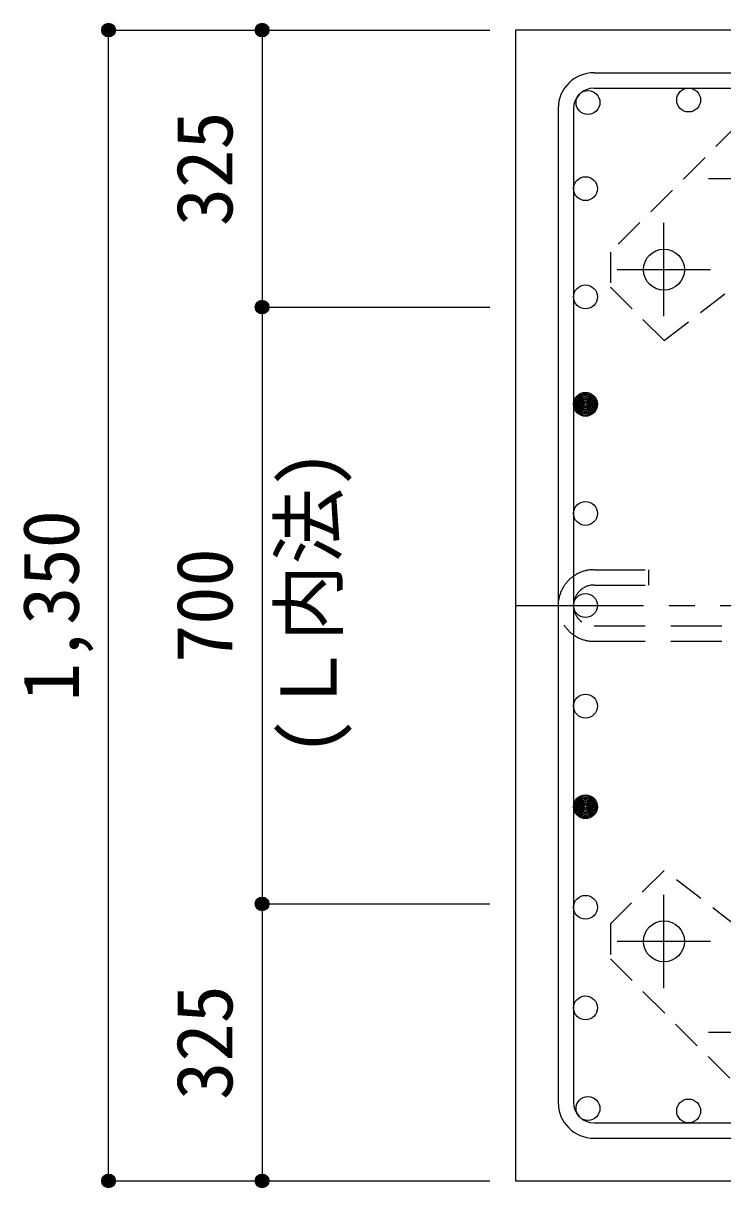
# Model space of a CAD drawing. Units: millimetres at full size, sheet at 1:30. Extents: x -5973 to 5954, y -4195 to 4201.
# Drawn here: x -700 to 120, y -2358 to -992 of the extents above; entities that cross this region are included whole.
import ezdxf
from ezdxf.enums import TextEntityAlignment as Align

# ---------------------------------------------------------------- set-up
doc = ezdxf.new("R2010")
doc.units = ezdxf.units.MM
doc.header["$LTSCALE"] = 30
doc.header["$PDMODE"] = 32
doc.header["$PDSIZE"] = 15
for name, pattern in [('CHAIN1', [8, 5, -1, 1, -1]), ('DASHED1', [1.8, 1.2, -0.6]), ('DASHED2', [3, 2, -1])]:
    doc.linetypes.add(name, pattern=pattern)
for name, color, linetype in [('0-1_躯体線', 2, 'Continuous'), ('0-2_アンカーボルト', 4, 'CHAIN1'), ('0-3_立上り筋', 4, 'Continuous'), ('0-4_フープ筋', 7, 'Continuous'), ('0-7_文字', 4, 'Continuous'), ('0-9_プレート', 4, 'DASHED1'), ('0-C', 7, 'DASHED2'), ('0-D_寸法', 4, 'Continuous')]:
    doc.layers.add(name, color=color, linetype=linetype)
doc.styles.add('ＭＳ ゴシック', font='')
doc.styles.get('ＭＳ ゴシック').set_extended_font_data('MS Gothic')

msp = doc.modelspace()

# ---------------------------------------------------------------- linework, layer by layer
at = {"layer": '0-1_躯体線'}
for p, q in [((1627.44, -999.89), (-122.56, -999.89)), ((-122.56, -999.89), (-122.56, -2349.89)), ((-122.56, -2349.89), (270.94, -2349.89))]:
    msp.add_line(p, q, dxfattribs=at)
at = {"layer": '0-2_アンカーボルト'}
for p, q in [((103.63, -1173.89), (213.13, -1173.89)), ((51.44, -1335.6), (51.44, -1226.1)), ((-3.37, -1280.89), (106.13, -1280.89)), ((51.44, -2123.7), (51.44, -2014.2)), ((106.14, -2068.89), (-3.36, -2068.89)), ((213.14, -2175.89), (103.64, -2175.89))]:
    msp.add_line(p, q, dxfattribs=at)
at = {"layer": '0-2_アンカーボルト', "color": 3, "linetype": 'Continuous'}
for centre in [(51.44, -1280.89), (51.44, -2068.89)]:
    msp.add_circle(centre, 24, dxfattribs=at)
at = {"layer": '0-3_立上り筋', "color": 3}
for centre in [(-37.63, -1084.82), (80.38, -1081.89), (-40.56, -1185.89), (-40.56, -1312.89), (-40.56, -1438.87), (-40.56, -1566.89), (-40.56, -1674.89), (-40.56, -1792.91), (-40.56, -1910.92), (-40.56, -2028.94), (-40.56, -2146.95), (-37.63, -2264.97), (80.38, -2267.89)]:
    msp.add_circle(centre, 14, dxfattribs=at)
at = {"layer": '0-3_立上り筋'}
for centre, radius in [((-40.56, -1438.87), 12.6), ((-40.56, -1438.87), 11.2), ((-40.56, -1438.87), 9.8), ((-40.56, -1438.87), 8.4), ((-40.56, -1438.87), 7), ((-40.56, -1438.87), 5.6), ((-40.56, -1438.87), 4.2), ((-40.56, -1438.87), 2.8), ((-40.56, -1438.87), 1.4), ((-40.56, -1910.92), 12.6), ((-40.56, -1910.92), 11.2), ((-40.56, -1910.92), 9.8), ((-40.56, -1910.92), 8.4), ((-40.56, -1910.92), 7), ((-40.56, -1910.92), 5.6), ((-40.56, -1910.92), 4.2), ((-40.56, -1910.92), 2.8), ((-40.56, -1910.92), 1.4)]:
    msp.add_circle(centre, radius, dxfattribs=at)
at = {"layer": '0-4_フープ筋'}
for p, q in [((-30.56, -1049.89), (1135.44, -1049.89)), ((-30.56, -1067.89), (1135.44, -1067.89)), ((-72.56, -1091.89), (-72.56, -2257.89)), ((-54.56, -1091.89), (-54.56, -2257.89)), ((-30.56, -2281.89), (1135.44, -2281.89)), ((-30.56, -2299.89), (1135.44, -2299.89))]:
    msp.add_line(p, q, dxfattribs=at)
for centre, radius, start, end in [((-30.56, -1091.89), 42, 90, 180), ((-30.56, -1091.89), 24, 90, 180), ((-30.56, -2257.89), 42, 180, 270), ((-30.56, -2257.89), 24, 180, 270)]:
    msp.add_arc(centre, radius, start, end, dxfattribs=at)
at = {"layer": '0-9_プレート'}
for p, q in [((-11.36, -1260.29), (-11.36, -1301.29)), ((-11.36, -1301.29), (51.54, -1364.2)), ((51.54, -1364.2), (137.44, -1298.1))]:
    msp.add_line(p, q, dxfattribs=at)
for points in [[(175.64, -1259.89), (241.74, -1174), (178.84, -1111.1), (137.84, -1111.1), (-11.36, -1260.29)], [(137.44, -2051.69), (51.54, -1985.59), (-11.36, -2048.5), (-11.36, -2089.5), (137.84, -2238.7)]]:
    msp.add_lwpolyline(points, dxfattribs=at)
at = {"layer": '0-C'}
for p, q in [((-30.56, -1632.89), (33.44, -1632.89)), ((33.44, -1632.89), (33.44, -1650.89)), ((-30.56, -1650.89), (33.44, -1650.89)), ((-30.56, -1698.89), (1135.44, -1698.89)), ((-30.56, -1716.89), (1135.44, -1716.89))]:
    msp.add_line(p, q, dxfattribs=at)
for radius in [42, 24]:
    msp.add_arc((-30.56, -1674.89), radius, 90, 270, dxfattribs=at)
at = {"layer": '0-D_寸法'}
for p, q in [((-599.6, -999.89), (-419.6, -999.89)), ((-599.6, -999.89), (-419.6, -999.89)), ((-599.6, -2349.89), (-599.6, -999.89)), ((-419.6, -999.89), (-419.6, -1324.89)), ((-419.6, -999.89), (-152.56, -999.89)), ((-419.6, -1324.89), (-152.56, -1324.89)), ((-419.6, -1324.89), (-419.6, -2024.89)), ((-419.6, -2024.89), (-152.56, -2024.89)), ((-419.6, -2024.89), (-419.6, -2349.89)), ((-599.6, -2349.89), (-419.6, -2349.89)), ((-419.6, -2349.89), (-152.56, -2349.89)), ((-419.6, -2349.89), (-152.56, -2349.89))]:
    msp.add_line(p, q, dxfattribs=at)
at = {"layer": '0-D_寸法', "linetype": 'CHAIN1'}
msp.add_line((-122.56, -1674.89), (1227.44, -1674.89), dxfattribs=at)
at = {"layer": '0-D_寸法'}
for centre, radius in [((-599.6, -999.89), 8), ((-599.6, -999.89), 7.2), ((-599.6, -999.89), 6.4), ((-599.6, -999.89), 5.6), ((-599.6, -999.89), 4.8), ((-599.6, -999.89), 4), ((-599.6, -999.89), 3.2), ((-419.6, -999.89), 8), ((-419.6, -999.89), 7.2), ((-419.6, -999.89), 6.4), ((-419.6, -999.89), 5.6), ((-419.6, -999.89), 4.8), ((-419.6, -999.89), 4), ((-419.6, -999.89), 3.2), ((-599.6, -999.89), 2.4), ((-599.6, -999.89), 1.6), ((-599.6, -999.89), 0.8), ((-419.6, -999.89), 2.4), ((-419.6, -999.89), 1.6), ((-419.6, -999.89), 0.8), ((-419.6, -1324.89), 8), ((-419.6, -1324.89), 7.2), ((-419.6, -1324.89), 6.4), ((-419.6, -1324.89), 5.6), ((-419.6, -1324.89), 4.8), ((-419.6, -1324.89), 4), ((-419.6, -1324.89), 3.2), ((-419.6, -1324.89), 2.4), ((-419.6, -1324.89), 1.6), ((-419.6, -1324.89), 0.8), ((-419.6, -2024.89), 8), ((-419.6, -2024.89), 7.2), ((-419.6, -2024.89), 6.4), ((-419.6, -2024.89), 5.6), ((-419.6, -2024.89), 4.8), ((-419.6, -2024.89), 4), ((-419.6, -2024.89), 3.2), ((-419.6, -2024.89), 2.4), ((-419.6, -2024.89), 1.6), ((-419.6, -2024.89), 0.8), ((-599.6, -2349.89), 8), ((-599.6, -2349.89), 7.2), ((-599.6, -2349.89), 6.4), ((-599.6, -2349.89), 5.6), ((-599.6, -2349.89), 4.8), ((-599.6, -2349.89), 4), ((-599.6, -2349.89), 3.2), ((-599.6, -2349.89), 2.4), ((-599.6, -2349.89), 1.6), ((-599.6, -2349.89), 0.8), ((-419.6, -2349.89), 8), ((-419.6, -2349.89), 7.2), ((-419.6, -2349.89), 6.4), ((-419.6, -2349.89), 5.6), ((-419.6, -2349.89), 4.8), ((-419.6, -2349.89), 4), ((-419.6, -2349.89), 3.2), ((-419.6, -2349.89), 2.4), ((-419.6, -2349.89), 1.6), ((-419.6, -2349.89), 0.8)]:
    msp.add_circle(centre, radius, dxfattribs=at)
at = {"layer": '0-D_寸法', "color": 7}
for p in [(-599.6, -999.89), (-419.6, -999.89), (-419.6, -1324.89), (-419.6, -2024.89), (-599.6, -2349.89), (-419.6, -2349.89)]:
    msp.add_point(p, dxfattribs=at)

# ---------------------------------------------------------------- texts
at = {"layer": '0-7_文字', "style": 'ＭＳ ゴシック'}
msp.add_text('(Ｌ内法)', height=65.98, rotation=90, dxfattribs=at).set_placement((-312.36, -1851.68), align=Align.BOTTOM_LEFT)
at = {"layer": '0-D_寸法', "style": 'ＭＳ ゴシック'}
for s, p in [('325', (-434.6, -1229.89)), ('1,350', (-614.6, -1787.39)), ('700', (-434.6, -1742.39)), ('325', (-434.6, -2254.89))]:
    msp.add_text(s, height=65.98, rotation=90, dxfattribs=at).set_placement(p, align=Align.BOTTOM_LEFT)

doc.saveas('drawing.dxf')
